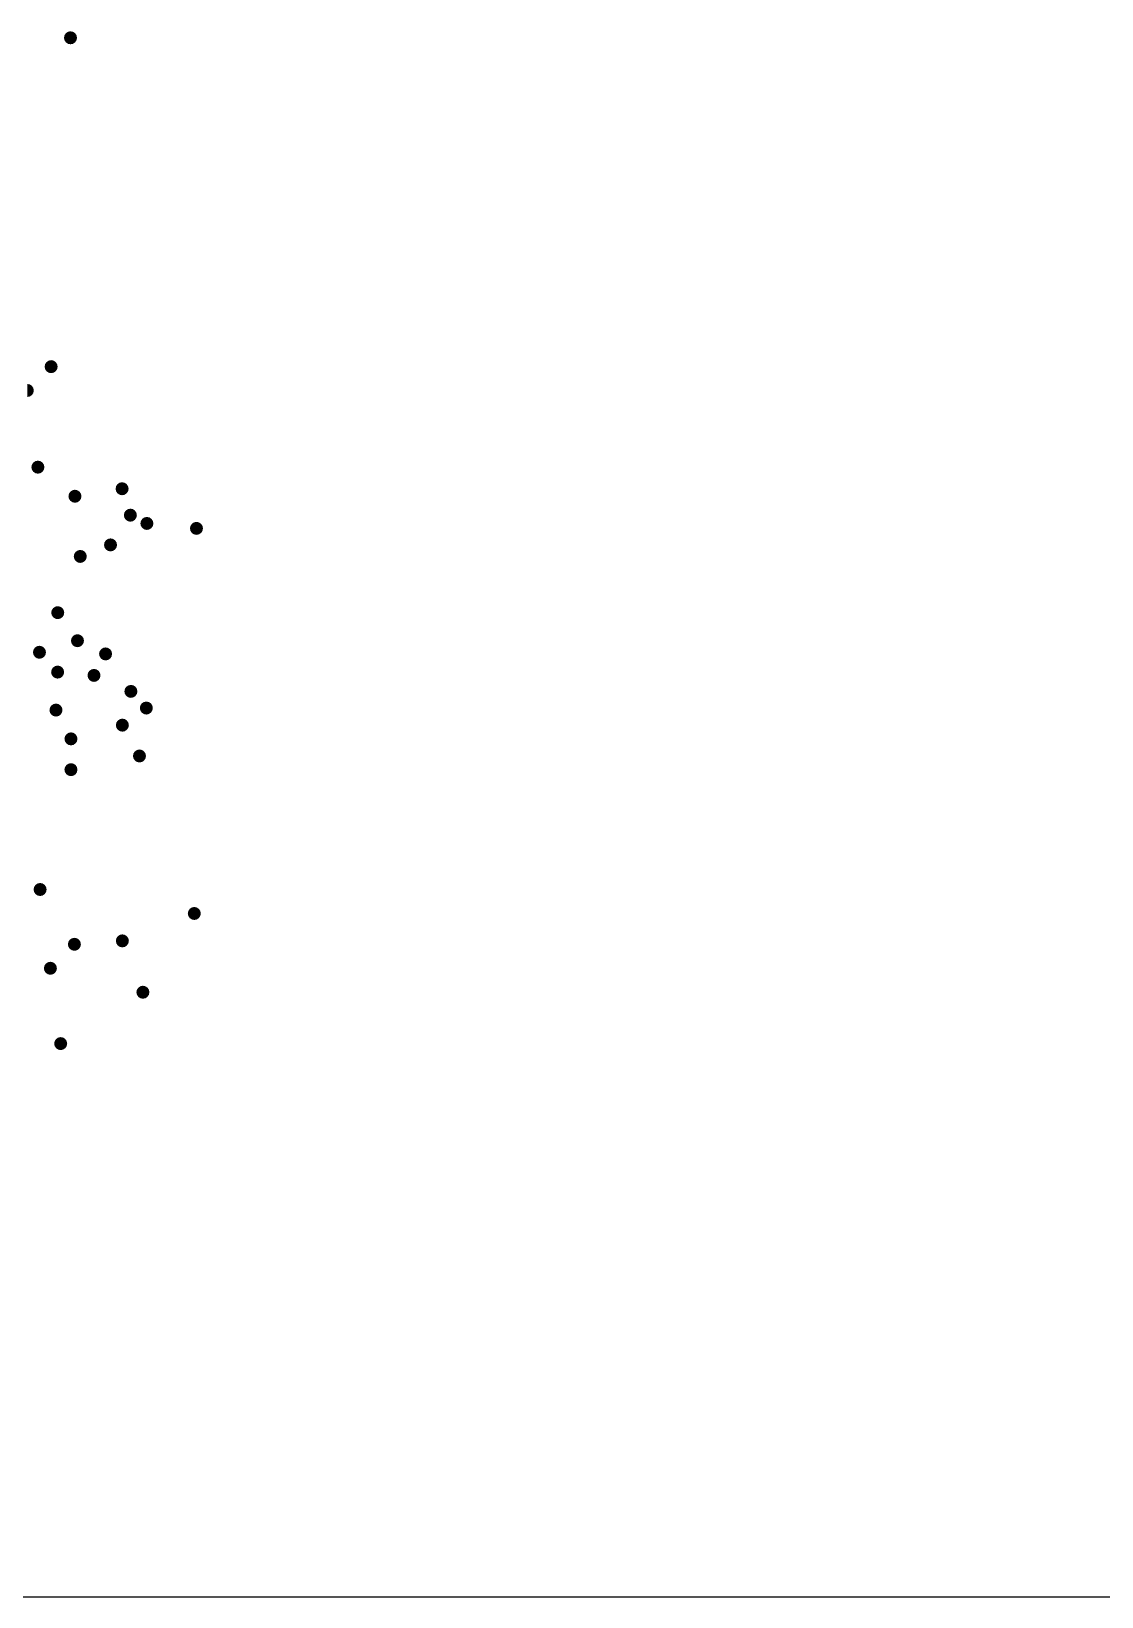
# Model space of a CAD drawing. Header units: millimetres. Extents: x 87938 to 265635, y 330093 to 434310.
# Drawn here: x 239385 to 244082, y 381523 to 388390 of the extents above; entities that cross this region are included whole.
import ezdxf

# ---------------------------------------------------------------- set-up
doc = ezdxf.new("R2010")
doc.units = ezdxf.units.MM
doc.layers.add('www.cad-blocks.net', color=7, linetype='Continuous')

# ---------------------------------------------------------------- blocks, each defined once
blk = doc.blocks.new('A$C3F56660F')
at = {"lineweight": 0}
for points in [[(7180.1, 6837.9), (7180.1, 6866.4), (7159.9, 6858), (7169.2, 6864.2)], [(7180.1, 6837.9), (7200.3, 6858), (7180.1, 6866.4), (7191, 6864.2)], [(7180.1, 6837.9), (7159.9, 6858), (7151.6, 6837.9), (7153.8, 6848.8)], [(7180.1, 6837.9), (7151.6, 6837.9), (7159.9, 6817.7), (7153.8, 6827)], [(7180.1, 6837.9), (7159.9, 6817.7), (7180.1, 6809.4), (7169.2, 6811.5)], [(7180.1, 6837.9), (7208.6, 6837.9), (7200.3, 6858), (7206.4, 6848.8)], [(7180.1, 6837.9), (7180.1, 6809.4), (7200.3, 6817.7), (7191, 6811.5)], [(7180.1, 6837.9), (7200.3, 6817.7), (7208.6, 6837.9), (7206.4, 6827)], [(7095.2, 5395.4), (7075, 5415.5), (7066.7, 5395.4), (7068.8, 5406.3)], [(7095.2, 5395.4), (7066.7, 5395.4), (7075, 5375.2), (7068.8, 5384.5)], [(7095.2, 5395.4), (7095.2, 5423.9), (7075, 5415.5), (7084.3, 5421.7)], [(7095.2, 5395.4), (7075, 5375.2), (7095.2, 5366.9), (7084.3, 5369)], [(7095.2, 5395.4), (7115.3, 5415.5), (7095.2, 5423.9), (7106.1, 5421.7)], [(7095.2, 5395.4), (7123.7, 5395.4), (7115.3, 5415.5), (7121.5, 5406.3)], [(7095.2, 5395.4), (7095.2, 5366.9), (7115.3, 5375.2), (7106.1, 5369)], [(7095.2, 5395.4), (7115.3, 5375.2), (7123.7, 5395.4), (7121.5, 5384.5)], [(6990.7, 5291), (7010.8, 5311.1), (6990.7, 5319.5), (7001.6, 5317.3)], [(6990.7, 5291), (7019.2, 5291), (7010.8, 5311.1), (7017, 5301.9)], [(6990.7, 5291), (6990.7, 5262.5), (7010.8, 5270.8), (7001.6, 5264.6)], [(6990.7, 5291), (7010.8, 5270.8), (7019.2, 5291), (7017, 5280.1)], [(7037.1, 4954.6), (7017, 4974.7), (7008.6, 4954.6), (7010.8, 4965.5)], [(7037.1, 4954.6), (7008.6, 4954.6), (7017, 4934.4), (7010.8, 4943.7)], [(7037.1, 4954.6), (7037.1, 4983.1), (7017, 4974.7), (7026.2, 4980.9)], [(7037.1, 4954.6), (7017, 4934.4), (7037.1, 4926.1), (7026.2, 4928.2)], [(7037.1, 4954.6), (7057.3, 4974.7), (7037.1, 4983.1), (7048, 4980.9)], [(7037.1, 4954.6), (7065.6, 4954.6), (7057.3, 4974.7), (7063.5, 4965.5)], [(7037.1, 4954.6), (7037.1, 4926.1), (7057.3, 4934.4), (7048, 4928.2)], [(7037.1, 4954.6), (7057.3, 4934.4), (7065.6, 4954.6), (7063.5, 4943.7)], [(7406.6, 4859.9), (7386.4, 4880), (7378, 4859.9), (7380.2, 4870.8)], [(7406.6, 4859.9), (7406.6, 4888.4), (7386.4, 4880), (7395.6, 4886.2)], [(7406.6, 4859.9), (7426.7, 4880), (7406.6, 4888.4), (7417.5, 4886.2)], [(7406.6, 4859.9), (7435.1, 4859.9), (7426.7, 4880), (7432.9, 4870.8)], [(7199.7, 4827), (7179.5, 4847.1), (7171.2, 4827), (7173.3, 4837.9)], [(7199.7, 4827), (7171.2, 4827), (7179.5, 4806.8), (7173.3, 4816.1)], [(7199.7, 4827), (7199.7, 4855.5), (7179.5, 4847.1), (7188.8, 4853.3)], [(7199.7, 4827), (7179.5, 4806.8), (7199.7, 4798.5), (7188.8, 4800.6)], [(7199.7, 4827), (7219.8, 4847.1), (7199.7, 4855.5), (7210.6, 4853.3)], [(7199.7, 4827), (7228.2, 4827), (7219.8, 4847.1), (7226, 4837.9)], [(7199.7, 4827), (7199.7, 4798.5), (7219.8, 4806.8), (7210.6, 4800.6)], [(7199.7, 4827), (7219.8, 4806.8), (7228.2, 4827), (7226, 4816.1)], [(7406.6, 4859.9), (7378, 4859.9), (7386.4, 4839.7), (7380.2, 4849)], [(7406.6, 4859.9), (7386.4, 4839.7), (7406.6, 4831.4), (7395.6, 4833.5)], [(7406.6, 4859.9), (7406.6, 4831.4), (7426.7, 4839.7), (7417.5, 4833.5)], [(7406.6, 4859.9), (7426.7, 4839.7), (7435.1, 4859.9), (7432.9, 4849)], [(7442.8, 4744), (7422.7, 4764.1), (7414.3, 4744), (7416.5, 4754.9)], [(7442.8, 4744), (7414.3, 4744), (7422.7, 4723.8), (7416.5, 4733)], [(7442.8, 4744), (7442.8, 4772.5), (7422.7, 4764.1), (7431.9, 4770.3)], [(7442.8, 4744), (7422.7, 4723.8), (7442.8, 4715.4), (7431.9, 4717.6)], [(7442.8, 4744), (7463, 4764.1), (7442.8, 4772.5), (7453.7, 4770.3)], [(7442.8, 4744), (7471.3, 4744), (7463, 4764.1), (7469.2, 4754.9)], [(7442.8, 4744), (7442.8, 4715.4), (7463, 4723.8), (7453.7, 4717.6)], [(7442.8, 4744), (7463, 4723.8), (7471.3, 4744), (7469.2, 4733)], [(7515.3, 4707.7), (7495.2, 4727.9), (7486.8, 4707.7), (7489, 4718.6)], [(7515.3, 4707.7), (7486.8, 4707.7), (7495.2, 4687.6), (7489, 4696.8)], [(7515.3, 4707.7), (7515.3, 4736.2), (7495.2, 4727.9), (7504.4, 4734.1)], [(7515.3, 4707.7), (7495.2, 4687.6), (7515.3, 4679.2), (7504.4, 4681.4)], [(7515.3, 4707.7), (7535.5, 4727.9), (7515.3, 4736.2), (7526.3, 4734.1)], [(7515.3, 4707.7), (7543.9, 4707.7), (7535.5, 4727.9), (7541.7, 4718.6)], [(7515.3, 4707.7), (7515.3, 4679.2), (7535.5, 4687.6), (7526.3, 4681.4)], [(7515.3, 4707.7), (7535.5, 4687.6), (7543.9, 4707.7), (7541.7, 4696.8)], [(7732.9, 4686), (7712.8, 4706.2), (7704.4, 4686), (7706.6, 4696.9)], [(7732.9, 4686), (7704.4, 4686), (7712.8, 4665.8), (7706.6, 4675.1)], [(7732.9, 4686), (7732.9, 4714.5), (7712.8, 4706.2), (7722, 4712.3)], [(7732.9, 4686), (7712.8, 4665.8), (7732.9, 4657.5), (7722, 4659.7)], [(7732.9, 4686), (7753.1, 4706.2), (7732.9, 4714.5), (7743.8, 4712.3)], [(7732.9, 4686), (7761.4, 4686), (7753.1, 4706.2), (7759.3, 4696.9)], [(7732.9, 4686), (7732.9, 4657.5), (7753.1, 4665.8), (7743.8, 4659.7)], [(7732.9, 4686), (7753.1, 4665.8), (7761.4, 4686), (7759.3, 4675.1)], [(7355.8, 4613.5), (7335.6, 4633.7), (7327.3, 4613.5), (7329.4, 4624.4)], [(7355.8, 4613.5), (7327.3, 4613.5), (7335.6, 4593.4), (7329.4, 4602.6)], [(7355.8, 4613.5), (7355.8, 4642), (7335.6, 4633.7), (7344.9, 4639.9)], [(7355.8, 4613.5), (7335.6, 4593.4), (7355.8, 4585), (7344.9, 4587.2)], [(7355.8, 4613.5), (7375.9, 4633.7), (7355.8, 4642), (7366.7, 4639.9)], [(7355.8, 4613.5), (7384.3, 4613.5), (7375.9, 4633.7), (7382.1, 4624.4)], [(7355.8, 4613.5), (7355.8, 4585), (7375.9, 4593.4), (7366.7, 4587.2)], [(7355.8, 4613.5), (7375.9, 4593.4), (7384.3, 4613.5), (7382.1, 4602.6)], [(7223, 4562.9), (7202.8, 4583.1), (7194.5, 4562.9), (7196.6, 4573.9)], [(7223, 4562.9), (7194.5, 4562.9), (7202.8, 4542.8), (7196.6, 4552)], [(7223, 4562.9), (7223, 4591.5), (7202.8, 4583.1), (7212.1, 4589.3)], [(7223, 4562.9), (7202.8, 4542.8), (7223, 4534.4), (7212.1, 4536.6)], [(7223, 4562.9), (7243.1, 4583.1), (7223, 4591.5), (7233.9, 4589.3)], [(7223, 4562.9), (7251.5, 4562.9), (7243.1, 4583.1), (7249.3, 4573.9)], [(7223, 4562.9), (7223, 4534.4), (7243.1, 4542.8), (7233.9, 4536.6)], [(7223, 4562.9), (7243.1, 4542.8), (7251.5, 4562.9), (7249.3, 4552)], [(7124.2, 4316.3), (7104.1, 4336.5), (7095.7, 4316.3), (7097.9, 4327.2)], [(7124.2, 4316.3), (7124.2, 4344.8), (7104.1, 4336.5), (7113.3, 4342.6)], [(7124.2, 4316.3), (7144.4, 4336.5), (7124.2, 4344.8), (7135.1, 4342.6)], [(7124.2, 4316.3), (7152.7, 4316.3), (7144.4, 4336.5), (7150.6, 4327.2)], [(7124.2, 4316.3), (7095.7, 4316.3), (7104.1, 4296.1), (7097.9, 4305.4)], [(7124.2, 4316.3), (7104.1, 4296.1), (7124.2, 4287.8), (7113.3, 4290)], [(7124.2, 4316.3), (7124.2, 4287.8), (7144.4, 4296.1), (7135.1, 4290)], [(7124.2, 4316.3), (7144.4, 4296.1), (7152.7, 4316.3), (7150.6, 4305.4)], [(7210.7, 4193.3), (7190.6, 4213.4), (7182.2, 4193.3), (7184.4, 4204.2)], [(7210.7, 4193.3), (7182.2, 4193.3), (7190.6, 4173.1), (7184.4, 4182.4)], [(7210.7, 4193.3), (7210.7, 4221.8), (7190.6, 4213.4), (7199.8, 4219.6)], [(7210.7, 4193.3), (7190.6, 4173.1), (7210.7, 4164.8), (7199.8, 4166.9)], [(7210.7, 4193.3), (7230.9, 4213.4), (7210.7, 4221.8), (7221.6, 4219.6)], [(7210.7, 4193.3), (7239.2, 4193.3), (7230.9, 4213.4), (7237.1, 4204.2)], [(7210.7, 4193.3), (7210.7, 4164.8), (7230.9, 4173.1), (7221.6, 4166.9)], [(7210.7, 4193.3), (7230.9, 4173.1), (7239.2, 4193.3), (7237.1, 4182.4)], [(7043.9, 4142.6), (7023.8, 4162.7), (7015.4, 4142.6), (7017.6, 4153.5)], [(7043.9, 4142.6), (7015.4, 4142.6), (7023.8, 4122.4), (7017.6, 4131.7)], [(7043.9, 4142.6), (7043.9, 4171.1), (7023.8, 4162.7), (7033, 4168.9)], [(7043.9, 4142.6), (7023.8, 4122.4), (7043.9, 4114.1), (7033, 4116.2)], [(7043.9, 4142.6), (7064.1, 4162.7), (7043.9, 4171.1), (7054.8, 4168.9)], [(7043.9, 4142.6), (7072.4, 4142.6), (7064.1, 4162.7), (7070.3, 4153.5)], [(7043.9, 4142.6), (7043.9, 4114.1), (7064.1, 4122.4), (7054.8, 4116.2)], [(7043.9, 4142.6), (7064.1, 4122.4), (7072.4, 4142.6), (7070.3, 4131.7)], [(7334, 4135.3), (7313.9, 4155.5), (7305.5, 4135.3), (7307.7, 4146.2)], [(7334, 4135.3), (7305.5, 4135.3), (7313.9, 4115.2), (7307.7, 4124.4)], [(7334, 4135.3), (7334, 4163.8), (7313.9, 4155.5), (7323.1, 4161.7)], [(7334, 4135.3), (7313.9, 4115.2), (7334, 4106.8), (7323.1, 4109)], [(7334, 4135.3), (7354.2, 4155.5), (7334, 4163.8), (7344.9, 4161.7)], [(7334, 4135.3), (7362.5, 4135.3), (7354.2, 4155.5), (7360.4, 4146.2)], [(7334, 4135.3), (7334, 4106.8), (7354.2, 4115.2), (7344.9, 4109)], [(7334, 4135.3), (7354.2, 4115.2), (7362.5, 4135.3), (7360.4, 4124.4)], [(7123.7, 4055.6), (7103.5, 4075.8), (7095.2, 4055.6), (7097.4, 4066.5)], [(7123.7, 4055.6), (7095.2, 4055.6), (7103.5, 4035.5), (7097.4, 4044.7)], [(7123.7, 4055.6), (7123.7, 4084.1), (7103.5, 4075.8), (7112.8, 4082)], [(7123.7, 4055.6), (7103.5, 4035.5), (7123.7, 4027.1), (7112.8, 4029.3)], [(7123.7, 4055.6), (7143.9, 4075.8), (7123.7, 4084.1), (7134.6, 4082)], [(7123.7, 4055.6), (7152.2, 4055.6), (7143.9, 4075.8), (7150, 4066.5)], [(7123.7, 4055.6), (7123.7, 4027.1), (7143.9, 4035.5), (7134.6, 4029.3)], [(7123.7, 4055.6), (7143.9, 4035.5), (7152.2, 4055.6), (7150, 4044.7)], [(7283.3, 4041.1), (7263.1, 4061.3), (7254.7, 4041.1), (7256.9, 4052)], [(7283.3, 4041.1), (7283.3, 4069.6), (7263.1, 4061.3), (7272.3, 4067.5)], [(7283.3, 4041.1), (7303.4, 4061.3), (7283.3, 4069.6), (7294.2, 4067.5)], [(7283.3, 4041.1), (7311.8, 4041.1), (7303.4, 4061.3), (7309.6, 4052)], [(7283.3, 4041.1), (7254.7, 4041.1), (7263.1, 4021), (7256.9, 4030.2)], [(7283.3, 4041.1), (7263.1, 4021), (7283.3, 4012.6), (7272.3, 4014.8)], [(7283.3, 4041.1), (7283.3, 4012.6), (7303.4, 4021), (7294.2, 4014.8)], [(7283.3, 4041.1), (7303.4, 4021), (7311.8, 4041.1), (7309.6, 4030.2)], [(7445.2, 3971), (7425, 3991.2), (7416.7, 3971), (7418.8, 3981.9)], [(7445.2, 3971), (7445.2, 3999.5), (7425, 3991.2), (7434.3, 3997.3)], [(7445.2, 3971), (7465.3, 3991.2), (7445.2, 3999.5), (7456.1, 3997.3)], [(7445.2, 3971), (7473.7, 3971), (7465.3, 3991.2), (7471.5, 3981.9)], [(7116.4, 3889), (7116.4, 3917.5), (7096.3, 3909.1), (7105.5, 3915.3)], [(7116.4, 3889), (7136.6, 3909.1), (7116.4, 3917.5), (7127.4, 3915.3)], [(7445.2, 3971), (7416.7, 3971), (7425, 3950.8), (7418.8, 3960.1)], [(7445.2, 3971), (7425, 3950.8), (7445.2, 3942.5), (7434.3, 3944.7)], [(7445.2, 3971), (7445.2, 3942.5), (7465.3, 3950.8), (7456.1, 3944.7)], [(7445.2, 3971), (7465.3, 3950.8), (7473.7, 3971), (7471.5, 3960.1)], [(7512.9, 3898), (7492.7, 3918.1), (7484.4, 3898), (7486.6, 3908.9)], [(7512.9, 3898), (7512.9, 3926.5), (7492.7, 3918.1), (7502, 3924.3)], [(7512.9, 3898), (7533.1, 3918.1), (7512.9, 3926.5), (7523.8, 3924.3)], [(7512.9, 3898), (7541.4, 3898), (7533.1, 3918.1), (7539.2, 3908.9)], [(7116.4, 3889), (7096.3, 3909.1), (7087.9, 3889), (7090.1, 3899.9)], [(7116.4, 3889), (7087.9, 3889), (7096.3, 3868.8), (7090.1, 3878.1)], [(7116.4, 3889), (7096.3, 3868.8), (7116.4, 3860.5), (7105.5, 3862.6)], [(7116.4, 3889), (7145, 3889), (7136.6, 3909.1), (7142.8, 3899.9)], [(7116.4, 3889), (7116.4, 3860.5), (7136.6, 3868.8), (7127.4, 3862.6)], [(7116.4, 3889), (7136.6, 3868.8), (7145, 3889), (7142.8, 3878.1)], [(7407.7, 3822.9), (7407.7, 3851.4), (7387.5, 3843), (7396.8, 3849.2)], [(7407.7, 3822.9), (7427.8, 3843), (7407.7, 3851.4), (7418.6, 3849.2)], [(7512.9, 3898), (7484.4, 3898), (7492.7, 3877.8), (7486.6, 3887)], [(7512.9, 3898), (7492.7, 3877.8), (7512.9, 3869.4), (7502, 3871.6)], [(7512.9, 3898), (7512.9, 3869.4), (7533.1, 3877.8), (7523.8, 3871.6)], [(7512.9, 3898), (7533.1, 3877.8), (7541.4, 3898), (7539.2, 3887)], [(7182.2, 3762.8), (7162, 3782.9), (7153.6, 3762.8), (7155.8, 3773.7)], [(7182.2, 3762.8), (7182.2, 3791.3), (7162, 3782.9), (7171.2, 3789.1)], [(7182.2, 3762.8), (7202.3, 3782.9), (7182.2, 3791.3), (7193.1, 3789.1)], [(7182.2, 3762.8), (7210.7, 3762.8), (7202.3, 3782.9), (7208.5, 3773.7)], [(7407.7, 3822.9), (7387.5, 3843), (7379.2, 3822.9), (7381.3, 3833.8)], [(7407.7, 3822.9), (7379.2, 3822.9), (7387.5, 3802.7), (7381.3, 3811.9)], [(7407.7, 3822.9), (7387.5, 3802.7), (7407.7, 3794.3), (7396.8, 3796.5)], [(7407.7, 3822.9), (7436.2, 3822.9), (7427.8, 3843), (7434, 3833.8)], [(7407.7, 3822.9), (7407.7, 3794.3), (7427.8, 3802.7), (7418.6, 3796.5)], [(7407.7, 3822.9), (7427.8, 3802.7), (7436.2, 3822.9), (7434, 3811.9)], [(7182.2, 3762.8), (7153.6, 3762.8), (7162, 3742.6), (7155.8, 3751.9)], [(7182.2, 3762.8), (7162, 3742.6), (7182.2, 3734.3), (7171.2, 3736.4)], [(7182.2, 3762.8), (7182.2, 3734.3), (7202.3, 3742.6), (7193.1, 3736.4)], [(7182.2, 3762.8), (7202.3, 3742.6), (7210.7, 3762.8), (7208.5, 3751.9)], [(7482.8, 3687.7), (7482.8, 3716.2), (7462.7, 3707.8), (7471.9, 3714)], [(7482.8, 3687.7), (7503, 3707.8), (7482.8, 3716.2), (7493.7, 3714)], [(7182.2, 3627.6), (7162, 3647.8), (7153.6, 3627.6), (7155.8, 3638.5)], [(7182.2, 3627.6), (7182.2, 3656.1), (7162, 3647.8), (7171.2, 3654)], [(7182.2, 3627.6), (7202.3, 3647.8), (7182.2, 3656.1), (7193.1, 3654)], [(7182.2, 3627.6), (7210.7, 3627.6), (7202.3, 3647.8), (7208.5, 3638.5)], [(7482.8, 3687.7), (7462.7, 3707.8), (7454.3, 3687.7), (7456.5, 3698.6)], [(7482.8, 3687.7), (7454.3, 3687.7), (7462.7, 3667.5), (7456.5, 3676.8)], [(7482.8, 3687.7), (7462.7, 3667.5), (7482.8, 3659.2), (7471.9, 3661.3)], [(7482.8, 3687.7), (7511.3, 3687.7), (7503, 3707.8), (7509.2, 3698.6)], [(7482.8, 3687.7), (7482.8, 3659.2), (7503, 3667.5), (7493.7, 3661.3)], [(7482.8, 3687.7), (7503, 3667.5), (7511.3, 3687.7), (7509.2, 3676.8)], [(7182.2, 3627.6), (7153.6, 3627.6), (7162, 3607.4), (7155.8, 3616.7)], [(7182.2, 3627.6), (7162, 3607.4), (7182.2, 3599.1), (7171.2, 3601.3)], [(7182.2, 3627.6), (7182.2, 3599.1), (7202.3, 3607.4), (7193.1, 3601.3)], [(7182.2, 3627.6), (7202.3, 3607.4), (7210.7, 3627.6), (7208.5, 3616.7)], [(7046.8, 3101.9), (7026.7, 3122.1), (7018.3, 3101.9), (7020.5, 3112.8)], [(7046.8, 3101.9), (7018.3, 3101.9), (7026.7, 3081.8), (7020.5, 3091)], [(7046.8, 3101.9), (7046.8, 3130.4), (7026.7, 3122.1), (7035.9, 3128.3)], [(7046.8, 3101.9), (7026.7, 3081.8), (7046.8, 3073.4), (7035.9, 3075.6)], [(7046.8, 3101.9), (7067, 3122.1), (7046.8, 3130.4), (7057.8, 3128.3)], [(7046.8, 3101.9), (7075.4, 3101.9), (7067, 3122.1), (7073.2, 3112.8)], [(7046.8, 3101.9), (7046.8, 3073.4), (7067, 3081.8), (7057.8, 3075.6)], [(7046.8, 3101.9), (7067, 3081.8), (7075.4, 3101.9), (7073.2, 3091)], [(7723.4, 2996.8), (7723.4, 3025.3), (7703.2, 3017), (7712.5, 3023.1)], [(7723.4, 2996.8), (7743.5, 3017), (7723.4, 3025.3), (7734.3, 3023.1)], [(7723.4, 2996.8), (7703.2, 3017), (7694.9, 2996.8), (7697, 3007.7)], [(7723.4, 2996.8), (7694.9, 2996.8), (7703.2, 2976.6), (7697, 2985.9)], [(7723.4, 2996.8), (7703.2, 2976.6), (7723.4, 2968.3), (7712.5, 2970.5)], [(7723.4, 2996.8), (7751.9, 2996.8), (7743.5, 3017), (7749.7, 3007.7)], [(7723.4, 2996.8), (7723.4, 2968.3), (7743.5, 2976.6), (7734.3, 2970.5)], [(7723.4, 2996.8), (7743.5, 2976.6), (7751.9, 2996.8), (7749.7, 2985.9)], [(7197.2, 2861.6), (7197.2, 2890.1), (7177, 2881.8), (7186.3, 2888)], [(7197.2, 2861.6), (7217.4, 2881.8), (7197.2, 2890.1), (7208.1, 2888)], [(7407.7, 2876.6), (7387.5, 2896.8), (7379.2, 2876.6), (7381.3, 2887.6)], [(7407.7, 2876.6), (7407.7, 2905.2), (7387.5, 2896.8), (7396.8, 2903)], [(7407.7, 2876.6), (7427.8, 2896.8), (7407.7, 2905.2), (7418.6, 2903)], [(7407.7, 2876.6), (7436.2, 2876.6), (7427.8, 2896.8), (7434, 2887.6)], [(7197.2, 2861.6), (7177, 2881.8), (7168.7, 2861.6), (7170.8, 2872.5)], [(7197.2, 2861.6), (7168.7, 2861.6), (7177, 2841.5), (7170.8, 2850.7)], [(7197.2, 2861.6), (7177, 2841.5), (7197.2, 2833.1), (7186.3, 2835.3)], [(7197.2, 2861.6), (7225.7, 2861.6), (7217.4, 2881.8), (7223.5, 2872.5)], [(7197.2, 2861.6), (7197.2, 2833.1), (7217.4, 2841.5), (7208.1, 2835.3)], [(7197.2, 2861.6), (7217.4, 2841.5), (7225.7, 2861.6), (7223.5, 2850.7)], [(7407.7, 2876.6), (7379.2, 2876.6), (7387.5, 2856.5), (7381.3, 2865.7)], [(7407.7, 2876.6), (7387.5, 2856.5), (7407.7, 2848.1), (7396.8, 2850.3)], [(7407.7, 2876.6), (7407.7, 2848.1), (7427.8, 2856.5), (7418.6, 2850.3)], [(7407.7, 2876.6), (7427.8, 2856.5), (7436.2, 2876.6), (7434, 2865.7)], [(7092, 2756.5), (7071.8, 2776.7), (7063.4, 2756.5), (7065.6, 2767.4)], [(7092, 2756.5), (7063.4, 2756.5), (7071.8, 2736.3), (7065.6, 2745.6)], [(7092, 2756.5), (7092, 2785), (7071.8, 2776.7), (7081, 2782.8)], [(7092, 2756.5), (7071.8, 2736.3), (7092, 2728), (7081, 2730.2)], [(7092, 2756.5), (7112.1, 2776.7), (7092, 2785), (7102.9, 2782.8)], [(7092, 2756.5), (7120.5, 2756.5), (7112.1, 2776.7), (7118.3, 2767.4)], [(7092, 2756.5), (7092, 2728), (7112.1, 2736.3), (7102.9, 2730.2)], [(7092, 2756.5), (7112.1, 2736.3), (7120.5, 2756.5), (7118.3, 2745.6)], [(7497.9, 2651.4), (7497.9, 2679.9), (7477.7, 2671.5), (7487, 2677.7)], [(7497.9, 2651.4), (7518, 2671.5), (7497.9, 2679.9), (7508.8, 2677.7)], [(7497.9, 2651.4), (7477.7, 2671.5), (7469.4, 2651.4), (7471.5, 2662.3)], [(7497.9, 2651.4), (7469.4, 2651.4), (7477.7, 2631.2), (7471.5, 2640.4)], [(7497.9, 2651.4), (7477.7, 2631.2), (7497.9, 2622.8), (7487, 2625)], [(7497.9, 2651.4), (7526.4, 2651.4), (7518, 2671.5), (7524.2, 2662.3)], [(7497.9, 2651.4), (7497.9, 2622.8), (7518, 2631.2), (7508.8, 2625)], [(7497.9, 2651.4), (7518, 2631.2), (7526.4, 2651.4), (7524.2, 2640.4)], [(7137.1, 2426.1), (7116.9, 2446.2), (7108.5, 2426.1), (7110.7, 2437)], [(7137.1, 2426.1), (7108.5, 2426.1), (7116.9, 2405.9), (7110.7, 2415.2)], [(7137.1, 2426.1), (7137.1, 2454.6), (7116.9, 2446.2), (7126.1, 2452.4)], [(7137.1, 2426.1), (7116.9, 2405.9), (7137.1, 2397.6), (7126.1, 2399.7)], [(7137.1, 2426.1), (7157.2, 2446.2), (7137.1, 2454.6), (7148, 2452.4)], [(7137.1, 2426.1), (7165.6, 2426.1), (7157.2, 2446.2), (7163.4, 2437)], [(7137.1, 2426.1), (7137.1, 2397.6), (7157.2, 2405.9), (7148, 2399.7)], [(7137.1, 2426.1), (7157.2, 2405.9), (7165.6, 2426.1), (7163.4, 2415.2)]]:
    blk.add_trace(points, dxfattribs=at)
blk = doc.blocks.new('A$C3E9370D8')
blk.add_blockref('A$C3F56660F', (0, 0))
blk = doc.blocks.new('format')
at = {"layer": 'www.cad-blocks.net', "color": 155, "true_color": 0x546d8e}
blk.add_line((102853.7, 381523.4), (265634.8, 381523.4), dxfattribs=at)

msp = doc.modelspace()

# ---------------------------------------------------------------- block references
msp.add_blockref('A$C3E9370D8', (232377.2, 381523.4))
at = {"layer": 'www.cad-blocks.net'}
msp.add_blockref('format', (0, 0), dxfattribs=at)

doc.saveas('drawing.dxf')
